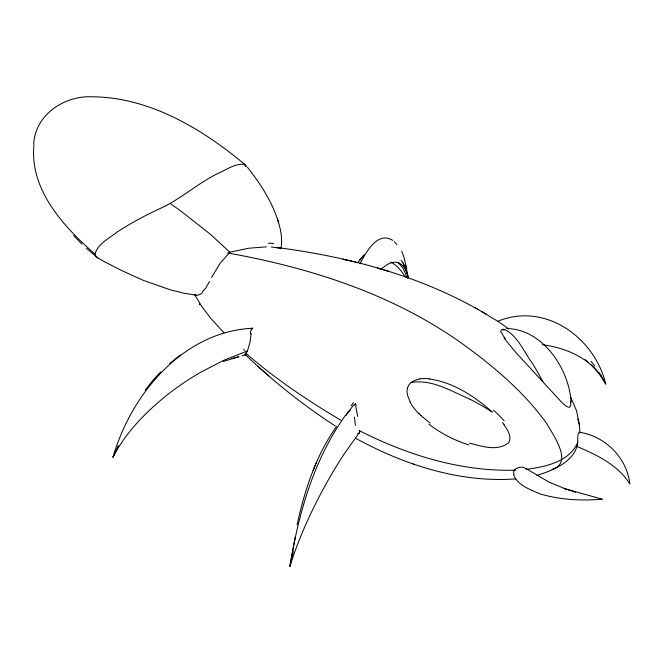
<?xml version="1.0" encoding="UTF-8"?>
<svg xmlns="http://www.w3.org/2000/svg" width="663" height="663" viewBox="0 0 663 663"><rect width="100%" height="100%" fill="white"/><g stroke="black" fill="none" stroke-linecap="round" stroke-linejoin="round"><path stroke-width="0.99" d="M251.012 334.392L251.053 333.257M251.004 334.6L250.1 341.826L247.456 350.934M577.514 443.514C578.119 441.094 576.951 432.45 579.586 432.616M577.514 443.671C574.622 461.854 552.254 470.747 536.873 475.379M33.912 145.578C29.702 190.09 63.83 226.854 94.958 254.078L96.218 257.037L104.008 261.471L121.114 270.289L143.44 280.424L170.673 289.955L184.587 293.336L196.281 295.159M33.68 144.6C34.691 115.403 63.822 95.629 91.411 96.781C149.589 96.972 202.621 129.078 245.915 165.385L246.222 166.744L244.705 165.543M281.12 247.481C282.488 238.556 280.756 229.481 278.037 220.978M577.042 445.801L577.125 446.522M94.958 254.078C97.983 243.694 109.155 238.332 117.111 232.067C131.92 222.337 147.692 214.174 163.794 206.815C182.748 197.209 199.024 182.706 218.26 173.292C226.655 169.687 235.415 163.015 244.954 164.457M407.347 388.659L407.165 389.753A15.315 13.633 -30.6 0 0 407.041 391.518A21.175 19.161 -19.2 0 0 407.77 396.002L410.264 401.977M295.325 536.64L289.971 566.268C298.408 539.094 310.267 513.096 323.768 488.092A202.513 74.96 -65.6 0 1 344.569 453.393L359.893 431.812M297.065 524.806C304.731 490.214 315.828 455.506 336.613 426.4M293.278 551.657L289.971 566.268C298.491 513.369 313.707 459.774 345.191 415.693C347.528 414.997 356.934 397.228 355.898 406.925A36.871 36.738 -75.3 0 0 356.056 408.01L357.498 415.527M407.513 388.004L407.612 387.64A10.467 9.307 -27.8 0 1 411.11 382.592L414.126 380.678L417.491 379.518A22.691 20.205 -27.7 0 1 419.77 379.079M313.16 470.506L316.342 462.617M577.863 442.18C569.567 461.78 545.533 466.81 526.538 469.321M115.263 451.718L113.025 457.172C125.406 433.03 144.708 413.215 165.568 396.209A202.513 142.843 -28.9 0 1 200.127 372.556L224.119 360.142L247.166 351.034M118.387 445.495L113.025 457.172C131.133 394.087 183.17 331.45 252.777 328.235L252.57 328.575M209.5 281.518L205.671 288.132L202.207 291.952M211.588 277.507L219.992 263.484L229.829 252.197L248.832 248.219L266.286 246.868M359.959 263.874C365.769 252.702 377.545 230.591 392.819 240.445M355.716 403.626L354.622 405.159M145.172 390.159L152.374 380.985L160.719 371.852M357.78 262.647L363.142 255.976M360.092 259.739L359.528 260.418L364.252 254.65M348.597 411.715L350.404 409.891M380.744 269.277L386.927 264.703A202.513 44.968 -73.4 0 1 397.286 262.432C404.157 264.23 407.041 271.714 408.317 278.012M169.687 363.44L180.344 354.978M280.772 248.923L280.781 248.401M411.077 382.559C431.729 378.813 451.718 391.402 470.108 399.3M497.631 321.348C544.845 301.723 594.612 337.334 605.717 383.976L601.498 377.114L596.327 370.385L590.849 364.625M223.199 361.492L238.995 356.661L232.009 358.575M551.989 469.387C574.034 463.139 552.577 434.05 546.395 423.093C523.828 391.816 493.952 366.647 462.898 344.155C393.756 294.463 310.64 267.761 227.542 252.959M242.144 355.857L245.923 354.887L245.144 354.407M515.822 478.901C460.039 482.954 404.579 464.995 356.064 438.525M506.466 328.566C542.475 328.815 569.086 368.736 571.116 402.051M515.665 470.166C461.075 471.816 407.239 455.033 358.981 430.469M579.023 432.21C605.029 435.856 626.916 457.661 629.85 483.915C617.659 464.929 597.098 454.926 576.976 446.53M271.333 246.992L280.582 248.302M429.607 379.021C453.492 382.427 474.609 396.341 492.311 412.088A196.828 144.368 40.3 0 0 470.108 399.325M196.008 295.151L194.756 294.927M276.247 247.423C346.326 256.49 416.43 274.606 478.296 309.629M346.243 259.954L342.912 259.225L356.321 262.208M573.603 491.515L575.393 492.087L564.064 488.498L602.369 499.222C581.517 500.93 560.086 499.885 539.964 493.86C530.499 489.667 517.786 485.449 513.701 475.064M381.316 269.186L377.346 268.067L388.501 271.266M413.132 463.976L414.002 464.224M469.561 443.141C481.877 446.274 497.689 451.735 508.562 442.71A7.119 7.02 -16 0 0 509.59 440.713C511.074 434.837 507.195 429.334 503.988 424.768M566.31 489.211L549.204 482.233L525.883 468.484M390.747 262.125C397.029 265.333 401.728 271.001 405.168 277.043M97.875 257.965L86.273 248.211M481.454 311.428L498.659 321.828L508.596 328.715M474.343 307.383L486.468 314.279M341.213 420.458C307.64 400.551 275.054 378.689 245.575 353.039M335.345 425.986C302.933 405.076 272.7 380.91 244.871 354.224M430.121 423.085L423.234 417.475M585.18 359.636L588.744 362.686M257.799 366.332L269.012 375.979M591.073 361.343L594.802 366.092M420.939 415.345L419.165 413.596M223.97 332.843L210.884 318.455L201.544 306.132L194.624 294.662M398.322 262.689L403.104 268.341L407.422 278.178M514.115 474.592C511.04 468.534 522.56 464.498 526.223 469.18M81.88 244.059L73.585 235.547M229.829 252.197L210.353 234.238L182.458 212.276A501.584 289.59 60 0 0 170.59 203.806M504.104 338.188L516.046 352.708L562.439 403.112L566.848 406.668L569.492 407.339L570.851 405.416L570.57 401.156M394.303 241.746L396.83 244.614M401.082 260.393L402.897 262.606L405.201 267.537M247.432 167.233C260.584 183.958 272.518 202.215 278.601 222.785M599.435 372.879L605.717 383.976C597.744 366.871 581.136 355.509 563.674 349.583A202.513 128.257 -42.6 0 0 542.425 344.727M570.511 396.93L576.445 410.513L579.553 424.933M402.897 262.606L407.273 273.852M401.679 251.078L403.742 256.49L406.85 269.153M277.374 218.881L277.938 220.68M501.104 332.727L500.83 331.21A15.216 4.384 32 0 1 502.073 329.66M577.688 418.875L579.387 425.157L579.943 432.682M405.317 264.62L406.535 269.286M357.606 416.016L357.722 416.513M406.742 270.305L408.176 277.399M359.595 430.817L359.644 431.994A2.751 1.434 59 0 1 359.462 432.707M493.595 410.339A107.298 99.243 89.2 0 1 504.112 420.806M419.762 378.805A38.777 34.94 -29.5 0 1 429.632 378.921M407.413 388.667A12.058 10.475 -35.1 0 1 407.579 388.012M418.999 413.737A63.084 56.786 -17.3 0 1 410.041 402.093M423.168 417.524A98.878 87.466 -8 0 1 420.872 415.394M468.782 444.906A127.545 110.854 -3.6 0 1 428.961 424.221M502.455 422.505A67.924 63.996 -83.5 0 1 504.137 424.643M542.806 381.714A198.088 71.057 74.2 0 0 532.43 363.341C524.184 352.343 516.908 334.218 503.623 329.13L503.051 329.627A10.127 2.934 32.6 0 1 504.444 329.867M505.231 338.644A48.076 13.078 34.2 0 1 501.775 333.066M502.281 329.809A10.567 2.95 30.8 0 1 503.292 329.834M252.727 328.591A10.517 6.489 -58.9 0 1 251.459 329.503M250.481 333.34A8.768 7.276 -63 0 1 251.998 328.193M247.307 350.702A10.152 4.542 -86.3 0 1 246.048 353.42M243.967 349.128A9.34 0.688 76.3 0 1 244.282 350.636M358.849 433.403A6.986 3.232 48.8 0 1 357.68 433.519M359.537 432.806A5.619 2.859 59.8 0 1 358.816 433.353M354.34 417.027A27.067 4.798 81 0 1 355.418 425.364M353.487 402.565A27.009 12.498 -68.5 0 1 351.034 405.913M345.978 415.403A26.338 20.379 31.7 0 1 348.357 411.532M268.266 243.155A62.115 35.537 -15.9 0 1 273.72 243.503M202.314 292.913A13.824 7.575 -54.8 0 1 194.607 295.201M199.389 304.756A68.654 0.994 -62 0 1 199.836 303.919"/></g></svg>
